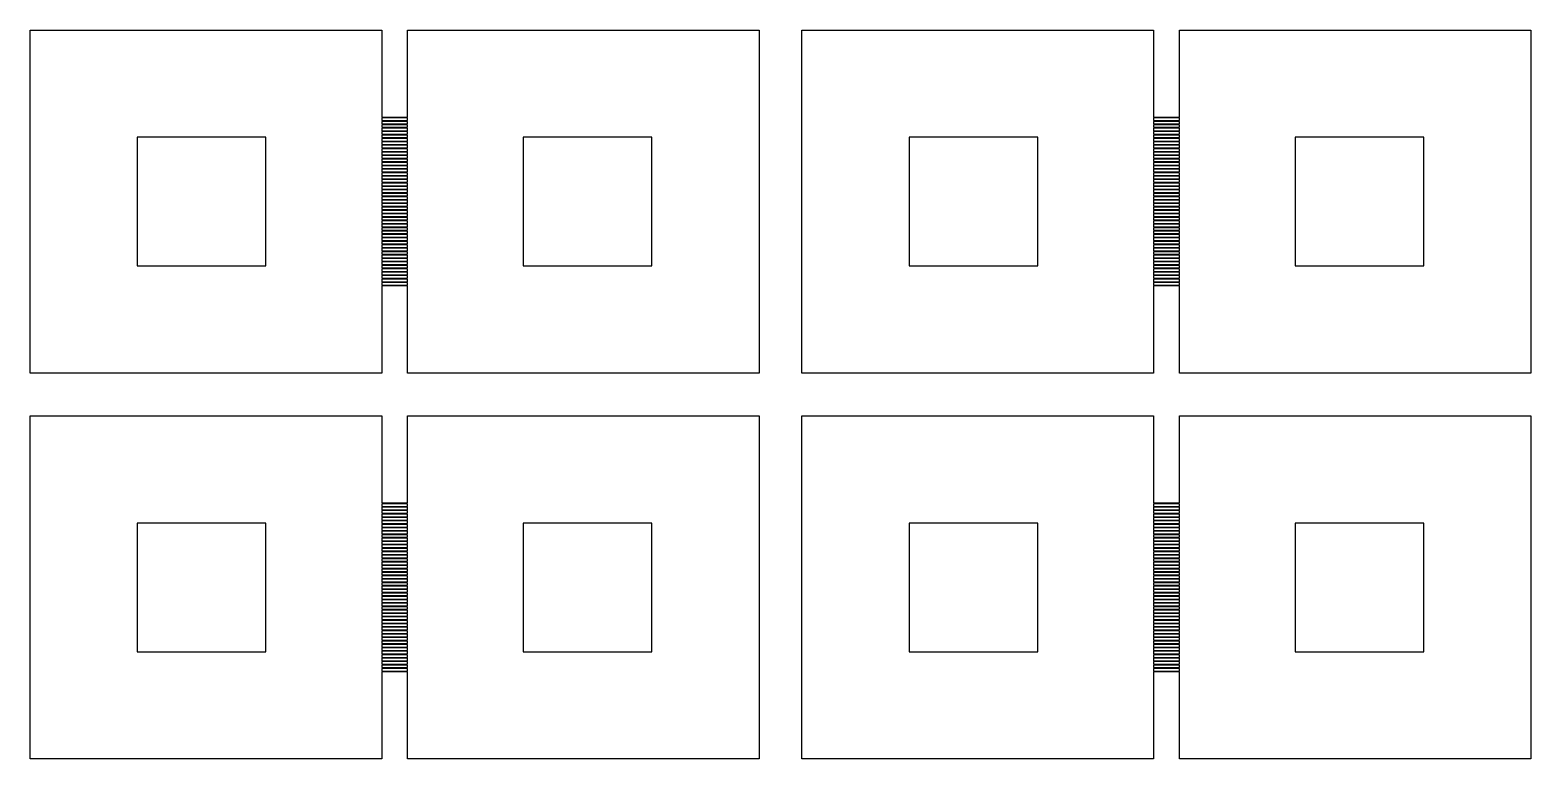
# Model space of a CAD drawing. Extents: x 40 to 187, y -3 to 150.
# Drawn here: x 119.9 to 137.79, y 129.1 to 137.79 of the extents above; entities that cross this region are included whole.
import ezdxf

# ---------------------------------------------------------------- set-up
doc = ezdxf.new("R2010")
doc.units = 0

msp = doc.modelspace()

# ---------------------------------------------------------------- linework, layer by layer
for p, q in [((119.9, 133.705), (119.9, 137.795)), ((119.9, 137.795), (124.093, 137.795)), ((124.093, 137.795), (124.093, 136.757)), ((124.399, 136.757), (124.399, 137.795)), ((124.399, 137.795), (128.592, 137.795)), ((128.592, 137.795), (128.592, 133.705)), ((129.103, 133.705), (129.103, 137.795)), ((129.103, 137.795), (133.296, 137.795)), ((133.296, 137.795), (133.296, 136.757)), ((133.603, 136.757), (133.603, 137.795)), ((133.603, 137.795), (137.795, 137.795)), ((137.795, 137.795), (137.795, 133.705)), ((124.093, 136.757), (124.399, 136.757)), ((124.399, 136.747), (124.093, 136.747)), ((124.093, 136.747), (124.093, 136.716)), ((124.399, 136.716), (124.399, 136.747)), ((133.296, 136.757), (133.603, 136.757)), ((133.603, 136.747), (133.296, 136.747)), ((133.296, 136.747), (133.296, 136.716)), ((133.603, 136.716), (133.603, 136.747)), ((124.093, 136.716), (124.399, 136.716)), ((124.399, 136.706), (124.093, 136.706)), ((124.093, 136.706), (124.093, 136.676)), ((124.093, 136.676), (124.399, 136.676)), ((124.399, 136.665), (124.093, 136.665)), ((124.093, 136.665), (124.093, 136.635)), ((124.093, 136.635), (124.399, 136.635)), ((124.399, 136.624), (124.093, 136.624)), ((124.093, 136.624), (124.093, 136.594)), ((124.093, 136.594), (124.399, 136.594)), ((124.399, 136.584), (124.093, 136.584)), ((124.093, 136.584), (124.093, 136.553)), ((124.093, 136.553), (124.399, 136.553)), ((124.399, 136.543), (124.093, 136.543)), ((124.093, 136.543), (124.093, 136.512)), ((124.399, 136.676), (124.399, 136.706)), ((124.399, 136.635), (124.399, 136.665)), ((124.399, 136.594), (124.399, 136.624)), ((124.399, 136.553), (124.399, 136.584)), ((124.399, 136.512), (124.399, 136.543)), ((133.296, 136.716), (133.603, 136.716)), ((133.603, 136.706), (133.296, 136.706)), ((133.296, 136.706), (133.296, 136.676)), ((133.296, 136.676), (133.603, 136.676)), ((133.603, 136.665), (133.296, 136.665)), ((133.296, 136.665), (133.296, 136.635)), ((133.296, 136.635), (133.603, 136.635)), ((133.603, 136.624), (133.296, 136.624)), ((133.296, 136.624), (133.296, 136.594)), ((133.296, 136.594), (133.603, 136.594)), ((133.603, 136.584), (133.296, 136.584)), ((133.296, 136.584), (133.296, 136.553)), ((133.296, 136.553), (133.603, 136.553)), ((133.603, 136.543), (133.296, 136.543)), ((133.296, 136.543), (133.296, 136.512)), ((133.603, 136.676), (133.603, 136.706)), ((133.603, 136.635), (133.603, 136.665)), ((133.603, 136.594), (133.603, 136.624)), ((133.603, 136.553), (133.603, 136.584)), ((133.603, 136.512), (133.603, 136.543)), ((122.712, 136.517), (121.178, 136.517)), ((121.178, 136.517), (121.178, 134.983)), ((122.712, 134.983), (122.712, 136.517)), ((124.093, 136.512), (124.399, 136.512)), ((124.399, 136.502), (124.093, 136.502)), ((124.093, 136.502), (124.093, 136.471)), ((124.093, 136.471), (124.399, 136.471)), ((124.399, 136.461), (124.093, 136.461)), ((124.093, 136.461), (124.093, 136.43)), ((124.093, 136.43), (124.399, 136.43)), ((124.399, 136.42), (124.093, 136.42)), ((124.093, 136.42), (124.093, 136.389)), ((124.093, 136.389), (124.399, 136.389)), ((124.399, 136.379), (124.093, 136.379)), ((124.093, 136.379), (124.093, 136.348)), ((124.399, 136.471), (124.399, 136.502)), ((124.399, 136.43), (124.399, 136.461)), ((124.399, 136.389), (124.399, 136.42)), ((124.399, 136.348), (124.399, 136.379)), ((127.314, 136.517), (125.78, 136.517)), ((125.78, 136.517), (125.78, 134.983)), ((127.314, 134.983), (127.314, 136.517)), ((131.915, 136.517), (130.381, 136.517)), ((130.381, 136.517), (130.381, 134.983)), ((131.915, 134.983), (131.915, 136.517)), ((133.296, 136.512), (133.603, 136.512)), ((133.603, 136.502), (133.296, 136.502)), ((133.296, 136.502), (133.296, 136.471)), ((133.296, 136.471), (133.603, 136.471)), ((133.603, 136.461), (133.296, 136.461)), ((133.296, 136.461), (133.296, 136.43)), ((133.296, 136.43), (133.603, 136.43)), ((133.603, 136.42), (133.296, 136.42)), ((133.296, 136.42), (133.296, 136.389)), ((133.296, 136.389), (133.603, 136.389)), ((133.603, 136.379), (133.296, 136.379)), ((133.296, 136.379), (133.296, 136.348)), ((133.603, 136.471), (133.603, 136.502)), ((133.603, 136.43), (133.603, 136.461)), ((133.603, 136.389), (133.603, 136.42)), ((133.603, 136.348), (133.603, 136.379)), ((136.517, 136.517), (134.983, 136.517)), ((134.983, 136.517), (134.983, 134.983)), ((136.517, 134.983), (136.517, 136.517)), ((124.093, 136.348), (124.399, 136.348)), ((124.399, 136.338), (124.093, 136.338)), ((124.093, 136.338), (124.093, 136.307)), ((124.093, 136.307), (124.399, 136.307)), ((124.399, 136.297), (124.093, 136.297)), ((124.093, 136.297), (124.093, 136.267)), ((124.093, 136.267), (124.399, 136.267)), ((124.399, 136.256), (124.093, 136.256)), ((124.093, 136.256), (124.093, 136.226)), ((124.093, 136.226), (124.399, 136.226)), ((124.399, 136.215), (124.093, 136.215)), ((124.093, 136.215), (124.093, 136.185)), ((124.093, 136.185), (124.399, 136.185)), ((124.399, 136.307), (124.399, 136.338)), ((124.399, 136.267), (124.399, 136.297)), ((124.399, 136.226), (124.399, 136.256)), ((124.399, 136.185), (124.399, 136.215)), ((133.296, 136.348), (133.603, 136.348)), ((133.603, 136.338), (133.296, 136.338)), ((133.296, 136.338), (133.296, 136.307)), ((133.296, 136.307), (133.603, 136.307)), ((133.603, 136.297), (133.296, 136.297)), ((133.296, 136.297), (133.296, 136.267)), ((133.296, 136.267), (133.603, 136.267)), ((133.603, 136.256), (133.296, 136.256)), ((133.296, 136.256), (133.296, 136.226)), ((133.296, 136.226), (133.603, 136.226)), ((133.603, 136.215), (133.296, 136.215)), ((133.296, 136.215), (133.296, 136.185)), ((133.296, 136.185), (133.603, 136.185)), ((133.603, 136.307), (133.603, 136.338)), ((133.603, 136.267), (133.603, 136.297)), ((133.603, 136.226), (133.603, 136.256)), ((133.603, 136.185), (133.603, 136.215)), ((124.399, 136.175), (124.093, 136.175)), ((124.093, 136.175), (124.093, 136.144)), ((124.093, 136.144), (124.399, 136.144)), ((124.399, 136.134), (124.093, 136.134)), ((124.093, 136.134), (124.093, 136.103)), ((124.093, 136.103), (124.399, 136.103)), ((124.399, 136.093), (124.093, 136.093)), ((124.093, 136.093), (124.093, 136.062)), ((124.093, 136.062), (124.399, 136.062)), ((124.399, 136.052), (124.093, 136.052)), ((124.093, 136.052), (124.093, 136.021)), ((124.093, 136.021), (124.399, 136.021)), ((124.399, 136.011), (124.093, 136.011)), ((124.093, 136.011), (124.093, 135.98)), ((124.399, 136.144), (124.399, 136.175)), ((124.399, 136.103), (124.399, 136.134)), ((124.399, 136.062), (124.399, 136.093)), ((124.399, 136.021), (124.399, 136.052)), ((124.399, 135.98), (124.399, 136.011)), ((133.603, 136.175), (133.296, 136.175)), ((133.296, 136.175), (133.296, 136.144)), ((133.296, 136.144), (133.603, 136.144)), ((133.603, 136.134), (133.296, 136.134)), ((133.296, 136.134), (133.296, 136.103)), ((133.296, 136.103), (133.603, 136.103)), ((133.603, 136.093), (133.296, 136.093)), ((133.296, 136.093), (133.296, 136.062)), ((133.296, 136.062), (133.603, 136.062)), ((133.603, 136.052), (133.296, 136.052)), ((133.296, 136.052), (133.296, 136.021)), ((133.296, 136.021), (133.603, 136.021)), ((133.603, 136.011), (133.296, 136.011)), ((133.296, 136.011), (133.296, 135.98)), ((133.603, 136.144), (133.603, 136.175)), ((133.603, 136.103), (133.603, 136.134)), ((133.603, 136.062), (133.603, 136.093)), ((133.603, 136.021), (133.603, 136.052)), ((133.603, 135.98), (133.603, 136.011)), ((124.093, 135.98), (124.399, 135.98)), ((124.399, 135.97), (124.093, 135.97)), ((124.093, 135.97), (124.093, 135.939)), ((124.093, 135.939), (124.399, 135.939)), ((124.399, 135.929), (124.093, 135.929)), ((124.093, 135.929), (124.093, 135.898)), ((124.093, 135.898), (124.399, 135.898)), ((124.399, 135.888), (124.093, 135.888)), ((124.093, 135.888), (124.093, 135.858)), ((124.093, 135.858), (124.399, 135.858)), ((124.399, 135.847), (124.093, 135.847)), ((124.093, 135.847), (124.093, 135.817)), ((124.399, 135.939), (124.399, 135.97)), ((124.399, 135.898), (124.399, 135.929)), ((124.399, 135.858), (124.399, 135.888)), ((124.399, 135.817), (124.399, 135.847)), ((133.296, 135.98), (133.603, 135.98)), ((133.603, 135.97), (133.296, 135.97)), ((133.296, 135.97), (133.296, 135.939)), ((133.296, 135.939), (133.603, 135.939)), ((133.603, 135.929), (133.296, 135.929)), ((133.296, 135.929), (133.296, 135.898)), ((133.296, 135.898), (133.603, 135.898)), ((133.603, 135.888), (133.296, 135.888)), ((133.296, 135.888), (133.296, 135.858)), ((133.296, 135.858), (133.603, 135.858)), ((133.603, 135.847), (133.296, 135.847)), ((133.296, 135.847), (133.296, 135.817)), ((133.603, 135.939), (133.603, 135.97)), ((133.603, 135.898), (133.603, 135.929)), ((133.603, 135.858), (133.603, 135.888)), ((133.603, 135.817), (133.603, 135.847)), ((124.093, 135.817), (124.399, 135.817)), ((124.399, 135.806), (124.093, 135.806)), ((124.093, 135.806), (124.093, 135.776)), ((124.093, 135.776), (124.399, 135.776)), ((124.399, 135.765), (124.093, 135.765)), ((124.093, 135.765), (124.093, 135.735)), ((124.093, 135.735), (124.399, 135.735)), ((124.399, 135.725), (124.093, 135.725)), ((124.093, 135.725), (124.093, 135.694)), ((124.093, 135.694), (124.399, 135.694)), ((124.399, 135.684), (124.093, 135.684)), ((124.093, 135.684), (124.093, 135.653)), ((124.093, 135.653), (124.399, 135.653)), ((124.399, 135.776), (124.399, 135.806)), ((124.399, 135.735), (124.399, 135.765)), ((124.399, 135.694), (124.399, 135.725)), ((124.399, 135.653), (124.399, 135.684)), ((133.296, 135.817), (133.603, 135.817)), ((133.603, 135.806), (133.296, 135.806)), ((133.296, 135.806), (133.296, 135.776)), ((133.296, 135.776), (133.603, 135.776)), ((133.603, 135.765), (133.296, 135.765)), ((133.296, 135.765), (133.296, 135.735)), ((133.296, 135.735), (133.603, 135.735)), ((133.603, 135.725), (133.296, 135.725)), ((133.296, 135.725), (133.296, 135.694)), ((133.296, 135.694), (133.603, 135.694)), ((133.603, 135.684), (133.296, 135.684)), ((133.296, 135.684), (133.296, 135.653)), ((133.296, 135.653), (133.603, 135.653)), ((133.603, 135.776), (133.603, 135.806)), ((133.603, 135.735), (133.603, 135.765)), ((133.603, 135.694), (133.603, 135.725)), ((133.603, 135.653), (133.603, 135.684)), ((124.399, 135.643), (124.093, 135.643)), ((124.093, 135.643), (124.093, 135.612)), ((124.093, 135.612), (124.399, 135.612)), ((124.399, 135.602), (124.093, 135.602)), ((124.093, 135.602), (124.093, 135.571)), ((124.093, 135.571), (124.399, 135.571)), ((124.399, 135.561), (124.093, 135.561)), ((124.093, 135.561), (124.093, 135.53)), ((124.093, 135.53), (124.399, 135.53)), ((124.399, 135.52), (124.093, 135.52)), ((124.093, 135.52), (124.093, 135.489)), ((124.093, 135.489), (124.399, 135.489)), ((124.399, 135.479), (124.093, 135.479)), ((124.093, 135.479), (124.093, 135.448)), ((124.399, 135.612), (124.399, 135.643)), ((124.399, 135.571), (124.399, 135.602)), ((124.399, 135.53), (124.399, 135.561)), ((124.399, 135.489), (124.399, 135.52)), ((124.399, 135.448), (124.399, 135.479)), ((133.603, 135.643), (133.296, 135.643)), ((133.296, 135.643), (133.296, 135.612)), ((133.296, 135.612), (133.603, 135.612)), ((133.603, 135.602), (133.296, 135.602)), ((133.296, 135.602), (133.296, 135.571)), ((133.296, 135.571), (133.603, 135.571)), ((133.603, 135.561), (133.296, 135.561)), ((133.296, 135.561), (133.296, 135.53)), ((133.296, 135.53), (133.603, 135.53)), ((133.603, 135.52), (133.296, 135.52)), ((133.296, 135.52), (133.296, 135.489)), ((133.296, 135.489), (133.603, 135.489)), ((133.603, 135.479), (133.296, 135.479)), ((133.296, 135.479), (133.296, 135.448)), ((133.603, 135.612), (133.603, 135.643)), ((133.603, 135.571), (133.603, 135.602)), ((133.603, 135.53), (133.603, 135.561)), ((133.603, 135.489), (133.603, 135.52)), ((133.603, 135.448), (133.603, 135.479)), ((124.093, 135.448), (124.399, 135.448)), ((124.399, 135.438), (124.093, 135.438)), ((124.093, 135.438), (124.093, 135.408)), ((124.093, 135.408), (124.399, 135.408)), ((124.399, 135.397), (124.093, 135.397)), ((124.093, 135.397), (124.093, 135.367)), ((124.093, 135.367), (124.399, 135.367)), ((124.399, 135.356), (124.093, 135.356)), ((124.093, 135.356), (124.093, 135.326)), ((124.093, 135.326), (124.399, 135.326)), ((124.399, 135.316), (124.093, 135.316)), ((124.093, 135.316), (124.093, 135.285)), ((124.399, 135.408), (124.399, 135.438)), ((124.399, 135.367), (124.399, 135.397)), ((124.399, 135.326), (124.399, 135.356)), ((124.399, 135.285), (124.399, 135.316)), ((133.296, 135.448), (133.603, 135.448)), ((133.603, 135.438), (133.296, 135.438)), ((133.296, 135.438), (133.296, 135.408)), ((133.296, 135.408), (133.603, 135.408)), ((133.603, 135.397), (133.296, 135.397)), ((133.296, 135.397), (133.296, 135.367)), ((133.296, 135.367), (133.603, 135.367)), ((133.603, 135.356), (133.296, 135.356)), ((133.296, 135.356), (133.296, 135.326)), ((133.296, 135.326), (133.603, 135.326)), ((133.603, 135.316), (133.296, 135.316)), ((133.296, 135.316), (133.296, 135.285)), ((133.603, 135.408), (133.603, 135.438)), ((133.603, 135.367), (133.603, 135.397)), ((133.603, 135.326), (133.603, 135.356)), ((133.603, 135.285), (133.603, 135.316)), ((124.093, 135.285), (124.399, 135.285)), ((124.399, 135.275), (124.093, 135.275)), ((124.093, 135.275), (124.093, 135.244)), ((124.093, 135.244), (124.399, 135.244)), ((124.399, 135.234), (124.093, 135.234)), ((124.093, 135.234), (124.093, 135.203)), ((124.093, 135.203), (124.399, 135.203)), ((124.399, 135.193), (124.093, 135.193)), ((124.093, 135.193), (124.093, 135.162)), ((124.093, 135.162), (124.399, 135.162)), ((124.399, 135.152), (124.093, 135.152)), ((124.093, 135.152), (124.093, 135.121)), ((124.093, 135.121), (124.399, 135.121)), ((124.399, 135.111), (124.093, 135.111)), ((124.093, 135.111), (124.093, 135.08)), ((124.399, 135.244), (124.399, 135.275)), ((124.399, 135.203), (124.399, 135.234)), ((124.399, 135.162), (124.399, 135.193)), ((124.399, 135.121), (124.399, 135.152)), ((124.399, 135.08), (124.399, 135.111)), ((133.296, 135.285), (133.603, 135.285)), ((133.603, 135.275), (133.296, 135.275)), ((133.296, 135.275), (133.296, 135.244)), ((133.296, 135.244), (133.603, 135.244)), ((133.603, 135.234), (133.296, 135.234)), ((133.296, 135.234), (133.296, 135.203)), ((133.296, 135.203), (133.603, 135.203)), ((133.603, 135.193), (133.296, 135.193)), ((133.296, 135.193), (133.296, 135.162)), ((133.296, 135.162), (133.603, 135.162)), ((133.603, 135.152), (133.296, 135.152)), ((133.296, 135.152), (133.296, 135.121)), ((133.296, 135.121), (133.603, 135.121)), ((133.603, 135.111), (133.296, 135.111)), ((133.296, 135.111), (133.296, 135.08)), ((133.603, 135.244), (133.603, 135.275)), ((133.603, 135.203), (133.603, 135.234)), ((133.603, 135.162), (133.603, 135.193)), ((133.603, 135.121), (133.603, 135.152)), ((133.603, 135.08), (133.603, 135.111)), ((121.178, 134.983), (122.712, 134.983)), ((124.093, 135.08), (124.399, 135.08)), ((124.399, 135.07), (124.093, 135.07)), ((124.093, 135.07), (124.093, 135.039)), ((124.093, 135.039), (124.399, 135.039)), ((124.399, 135.029), (124.093, 135.029)), ((124.093, 135.029), (124.093, 134.999)), ((124.093, 134.999), (124.399, 134.999)), ((124.399, 134.988), (124.093, 134.988)), ((124.093, 134.988), (124.093, 134.958)), ((124.093, 134.958), (124.399, 134.958)), ((124.399, 134.947), (124.093, 134.947)), ((124.093, 134.947), (124.093, 134.917)), ((124.399, 135.039), (124.399, 135.07)), ((124.399, 134.999), (124.399, 135.029)), ((124.399, 134.958), (124.399, 134.988)), ((124.399, 134.917), (124.399, 134.947)), ((125.78, 134.983), (127.314, 134.983)), ((130.381, 134.983), (131.915, 134.983)), ((133.296, 135.08), (133.603, 135.08)), ((133.603, 135.07), (133.296, 135.07)), ((133.296, 135.07), (133.296, 135.039)), ((133.296, 135.039), (133.603, 135.039)), ((133.603, 135.029), (133.296, 135.029)), ((133.296, 135.029), (133.296, 134.999)), ((133.296, 134.999), (133.603, 134.999)), ((133.603, 134.988), (133.296, 134.988)), ((133.296, 134.988), (133.296, 134.958)), ((133.296, 134.958), (133.603, 134.958)), ((133.603, 134.947), (133.296, 134.947)), ((133.296, 134.947), (133.296, 134.917)), ((133.603, 135.039), (133.603, 135.07)), ((133.603, 134.999), (133.603, 135.029)), ((133.603, 134.958), (133.603, 134.988)), ((133.603, 134.917), (133.603, 134.947)), ((134.983, 134.983), (136.517, 134.983)), ((124.093, 134.917), (124.399, 134.917)), ((124.399, 134.906), (124.093, 134.906)), ((124.093, 134.906), (124.093, 134.876)), ((124.093, 134.876), (124.399, 134.876)), ((124.399, 134.866), (124.093, 134.866)), ((124.093, 134.866), (124.093, 134.835)), ((124.093, 134.835), (124.399, 134.835)), ((124.399, 134.825), (124.093, 134.825)), ((124.093, 134.825), (124.093, 134.794)), ((124.093, 134.794), (124.399, 134.794)), ((124.399, 134.784), (124.093, 134.784)), ((124.093, 134.784), (124.093, 134.753)), ((124.093, 134.753), (124.399, 134.753)), ((124.399, 134.876), (124.399, 134.906)), ((124.399, 134.835), (124.399, 134.866)), ((124.399, 134.794), (124.399, 134.825)), ((124.399, 134.753), (124.399, 134.784)), ((133.296, 134.917), (133.603, 134.917)), ((133.603, 134.906), (133.296, 134.906)), ((133.296, 134.906), (133.296, 134.876)), ((133.296, 134.876), (133.603, 134.876)), ((133.603, 134.866), (133.296, 134.866)), ((133.296, 134.866), (133.296, 134.835)), ((133.296, 134.835), (133.603, 134.835)), ((133.603, 134.825), (133.296, 134.825)), ((133.296, 134.825), (133.296, 134.794)), ((133.296, 134.794), (133.603, 134.794)), ((133.603, 134.784), (133.296, 134.784)), ((133.296, 134.784), (133.296, 134.753)), ((133.296, 134.753), (133.603, 134.753)), ((133.603, 134.876), (133.603, 134.906)), ((133.603, 134.835), (133.603, 134.866)), ((133.603, 134.794), (133.603, 134.825)), ((133.603, 134.753), (133.603, 134.784)), ((124.399, 134.743), (124.093, 134.743)), ((124.093, 134.743), (124.093, 133.705)), ((124.399, 133.705), (124.399, 134.743)), ((133.603, 134.743), (133.296, 134.743)), ((133.296, 134.743), (133.296, 133.705)), ((133.603, 133.705), (133.603, 134.743)), ((124.093, 133.705), (119.9, 133.705)), ((128.592, 133.705), (124.399, 133.705)), ((133.296, 133.705), (129.103, 133.705)), ((137.795, 133.705), (133.603, 133.705)), ((119.9, 129.103), (119.9, 133.194)), ((119.9, 133.194), (124.093, 133.194)), ((124.093, 133.194), (124.093, 132.156)), ((124.399, 132.156), (124.399, 133.194)), ((124.399, 133.194), (128.592, 133.194)), ((128.592, 133.194), (128.592, 129.103)), ((129.103, 129.103), (129.103, 133.194)), ((129.103, 133.194), (133.296, 133.194)), ((133.296, 133.194), (133.296, 132.156)), ((133.603, 132.156), (133.603, 133.194)), ((133.603, 133.194), (137.795, 133.194)), ((137.795, 133.194), (137.795, 129.103)), ((124.093, 132.156), (124.399, 132.156)), ((124.399, 132.145), (124.093, 132.145)), ((124.093, 132.145), (124.093, 132.115)), ((124.093, 132.115), (124.399, 132.115)), ((124.399, 132.105), (124.093, 132.105)), ((124.093, 132.105), (124.093, 132.074)), ((124.093, 132.074), (124.399, 132.074)), ((124.399, 132.115), (124.399, 132.145)), ((124.399, 132.074), (124.399, 132.105)), ((133.296, 132.156), (133.603, 132.156)), ((133.603, 132.145), (133.296, 132.145)), ((133.296, 132.145), (133.296, 132.115)), ((133.296, 132.115), (133.603, 132.115)), ((133.603, 132.105), (133.296, 132.105)), ((133.296, 132.105), (133.296, 132.074)), ((133.296, 132.074), (133.603, 132.074)), ((133.603, 132.115), (133.603, 132.145)), ((133.603, 132.074), (133.603, 132.105)), ((122.712, 131.915), (121.178, 131.915)), ((121.178, 131.915), (121.178, 130.381)), ((122.712, 130.381), (122.712, 131.915)), ((124.399, 132.064), (124.093, 132.064)), ((124.093, 132.064), (124.093, 132.033)), ((124.093, 132.033), (124.399, 132.033)), ((124.399, 132.023), (124.093, 132.023)), ((124.093, 132.023), (124.093, 131.992)), ((124.093, 131.992), (124.399, 131.992)), ((124.399, 131.982), (124.093, 131.982)), ((124.093, 131.982), (124.093, 131.951)), ((124.093, 131.951), (124.399, 131.951)), ((124.399, 131.941), (124.093, 131.941)), ((124.093, 131.941), (124.093, 131.91)), ((124.093, 131.91), (124.399, 131.91)), ((124.399, 131.9), (124.093, 131.9)), ((124.093, 131.9), (124.093, 131.869)), ((124.399, 132.033), (124.399, 132.064)), ((124.399, 131.992), (124.399, 132.023)), ((124.399, 131.951), (124.399, 131.982)), ((124.399, 131.91), (124.399, 131.941)), ((124.399, 131.869), (124.399, 131.9)), ((127.314, 131.915), (125.78, 131.915)), ((125.78, 131.915), (125.78, 130.381)), ((127.314, 130.381), (127.314, 131.915)), ((131.915, 131.915), (130.381, 131.915)), ((130.381, 131.915), (130.381, 130.381)), ((131.915, 130.381), (131.915, 131.915)), ((133.603, 132.064), (133.296, 132.064)), ((133.296, 132.064), (133.296, 132.033)), ((133.296, 132.033), (133.603, 132.033)), ((133.603, 132.023), (133.296, 132.023)), ((133.296, 132.023), (133.296, 131.992)), ((133.296, 131.992), (133.603, 131.992)), ((133.603, 131.982), (133.296, 131.982)), ((133.296, 131.982), (133.296, 131.951)), ((133.296, 131.951), (133.603, 131.951)), ((133.603, 131.941), (133.296, 131.941)), ((133.296, 131.941), (133.296, 131.91)), ((133.296, 131.91), (133.603, 131.91)), ((133.603, 131.9), (133.296, 131.9)), ((133.296, 131.9), (133.296, 131.869)), ((133.603, 132.033), (133.603, 132.064)), ((133.603, 131.992), (133.603, 132.023)), ((133.603, 131.951), (133.603, 131.982)), ((133.603, 131.91), (133.603, 131.941)), ((133.603, 131.869), (133.603, 131.9)), ((136.517, 131.915), (134.983, 131.915)), ((134.983, 131.915), (134.983, 130.381)), ((136.517, 130.381), (136.517, 131.915)), ((124.093, 131.869), (124.399, 131.869)), ((124.399, 131.859), (124.093, 131.859)), ((124.093, 131.859), (124.093, 131.828)), ((124.093, 131.828), (124.399, 131.828)), ((124.399, 131.818), (124.093, 131.818)), ((124.093, 131.818), (124.093, 131.788)), ((124.093, 131.788), (124.399, 131.788)), ((124.399, 131.777), (124.093, 131.777)), ((124.093, 131.777), (124.093, 131.747)), ((124.093, 131.747), (124.399, 131.747)), ((124.399, 131.736), (124.093, 131.736)), ((124.093, 131.736), (124.093, 131.706)), ((124.399, 131.828), (124.399, 131.859)), ((124.399, 131.788), (124.399, 131.818)), ((124.399, 131.747), (124.399, 131.777)), ((124.399, 131.706), (124.399, 131.736)), ((133.296, 131.869), (133.603, 131.869)), ((133.603, 131.859), (133.296, 131.859)), ((133.296, 131.859), (133.296, 131.828)), ((133.296, 131.828), (133.603, 131.828)), ((133.603, 131.818), (133.296, 131.818)), ((133.296, 131.818), (133.296, 131.788)), ((133.296, 131.788), (133.603, 131.788)), ((133.603, 131.777), (133.296, 131.777)), ((133.296, 131.777), (133.296, 131.747)), ((133.296, 131.747), (133.603, 131.747)), ((133.603, 131.736), (133.296, 131.736)), ((133.296, 131.736), (133.296, 131.706)), ((133.603, 131.828), (133.603, 131.859)), ((133.603, 131.788), (133.603, 131.818)), ((133.603, 131.747), (133.603, 131.777)), ((133.603, 131.706), (133.603, 131.736)), ((124.093, 131.706), (124.399, 131.706)), ((124.399, 131.696), (124.093, 131.696)), ((124.093, 131.696), (124.093, 131.665)), ((124.093, 131.665), (124.399, 131.665)), ((124.399, 131.655), (124.093, 131.655)), ((124.093, 131.655), (124.093, 131.624)), ((124.093, 131.624), (124.399, 131.624)), ((124.399, 131.614), (124.093, 131.614)), ((124.093, 131.614), (124.093, 131.583)), ((124.093, 131.583), (124.399, 131.583)), ((124.399, 131.573), (124.093, 131.573)), ((124.093, 131.573), (124.093, 131.542)), ((124.093, 131.542), (124.399, 131.542)), ((124.399, 131.532), (124.093, 131.532)), ((124.093, 131.532), (124.093, 131.501)), ((124.399, 131.665), (124.399, 131.696)), ((124.399, 131.624), (124.399, 131.655)), ((124.399, 131.583), (124.399, 131.614)), ((124.399, 131.542), (124.399, 131.573)), ((124.399, 131.501), (124.399, 131.532)), ((133.296, 131.706), (133.603, 131.706)), ((133.603, 131.696), (133.296, 131.696)), ((133.296, 131.696), (133.296, 131.665)), ((133.296, 131.665), (133.603, 131.665)), ((133.603, 131.655), (133.296, 131.655)), ((133.296, 131.655), (133.296, 131.624)), ((133.296, 131.624), (133.603, 131.624)), ((133.603, 131.614), (133.296, 131.614)), ((133.296, 131.614), (133.296, 131.583)), ((133.296, 131.583), (133.603, 131.583)), ((133.603, 131.573), (133.296, 131.573)), ((133.296, 131.573), (133.296, 131.542)), ((133.296, 131.542), (133.603, 131.542)), ((133.603, 131.532), (133.296, 131.532)), ((133.296, 131.532), (133.296, 131.501)), ((133.603, 131.665), (133.603, 131.696)), ((133.603, 131.624), (133.603, 131.655)), ((133.603, 131.583), (133.603, 131.614)), ((133.603, 131.542), (133.603, 131.573)), ((133.603, 131.501), (133.603, 131.532)), ((124.093, 131.501), (124.399, 131.501)), ((124.399, 131.491), (124.093, 131.491)), ((124.093, 131.491), (124.093, 131.46)), ((124.093, 131.46), (124.399, 131.46)), ((124.399, 131.45), (124.093, 131.45)), ((124.093, 131.45), (124.093, 131.419)), ((124.093, 131.419), (124.399, 131.419)), ((124.399, 131.409), (124.093, 131.409)), ((124.093, 131.409), (124.093, 131.379)), ((124.093, 131.379), (124.399, 131.379)), ((124.399, 131.368), (124.093, 131.368)), ((124.093, 131.368), (124.093, 131.338)), ((124.399, 131.46), (124.399, 131.491)), ((124.399, 131.419), (124.399, 131.45)), ((124.399, 131.379), (124.399, 131.409)), ((124.399, 131.338), (124.399, 131.368)), ((133.296, 131.501), (133.603, 131.501)), ((133.603, 131.491), (133.296, 131.491)), ((133.296, 131.491), (133.296, 131.46)), ((133.296, 131.46), (133.603, 131.46)), ((133.603, 131.45), (133.296, 131.45)), ((133.296, 131.45), (133.296, 131.419)), ((133.296, 131.419), (133.603, 131.419)), ((133.603, 131.409), (133.296, 131.409)), ((133.296, 131.409), (133.296, 131.379)), ((133.296, 131.379), (133.603, 131.379)), ((133.603, 131.368), (133.296, 131.368)), ((133.296, 131.368), (133.296, 131.338)), ((133.603, 131.46), (133.603, 131.491)), ((133.603, 131.419), (133.603, 131.45)), ((133.603, 131.379), (133.603, 131.409)), ((133.603, 131.338), (133.603, 131.368)), ((124.093, 131.338), (124.399, 131.338)), ((124.399, 131.327), (124.093, 131.327)), ((124.093, 131.327), (124.093, 131.297)), ((124.093, 131.297), (124.399, 131.297)), ((124.399, 131.286), (124.093, 131.286)), ((124.093, 131.286), (124.093, 131.256)), ((124.093, 131.256), (124.399, 131.256)), ((124.399, 131.246), (124.093, 131.246)), ((124.093, 131.246), (124.093, 131.215)), ((124.093, 131.215), (124.399, 131.215)), ((124.399, 131.205), (124.093, 131.205)), ((124.093, 131.205), (124.093, 131.174)), ((124.093, 131.174), (124.399, 131.174)), ((124.399, 131.297), (124.399, 131.327)), ((124.399, 131.256), (124.399, 131.286)), ((124.399, 131.215), (124.399, 131.246)), ((124.399, 131.174), (124.399, 131.205)), ((133.296, 131.338), (133.603, 131.338)), ((133.603, 131.327), (133.296, 131.327)), ((133.296, 131.327), (133.296, 131.297)), ((133.296, 131.297), (133.603, 131.297)), ((133.603, 131.286), (133.296, 131.286)), ((133.296, 131.286), (133.296, 131.256)), ((133.296, 131.256), (133.603, 131.256)), ((133.603, 131.246), (133.296, 131.246)), ((133.296, 131.246), (133.296, 131.215)), ((133.296, 131.215), (133.603, 131.215)), ((133.603, 131.205), (133.296, 131.205)), ((133.296, 131.205), (133.296, 131.174)), ((133.296, 131.174), (133.603, 131.174)), ((133.603, 131.297), (133.603, 131.327)), ((133.603, 131.256), (133.603, 131.286)), ((133.603, 131.215), (133.603, 131.246)), ((133.603, 131.174), (133.603, 131.205)), ((124.399, 131.164), (124.093, 131.164)), ((124.093, 131.164), (124.093, 131.133)), ((124.093, 131.133), (124.399, 131.133)), ((124.399, 131.123), (124.093, 131.123)), ((124.093, 131.123), (124.093, 131.092)), ((124.093, 131.092), (124.399, 131.092)), ((124.399, 131.082), (124.093, 131.082)), ((124.093, 131.082), (124.093, 131.051)), ((124.093, 131.051), (124.399, 131.051)), ((124.399, 131.041), (124.093, 131.041)), ((124.093, 131.041), (124.093, 131.01)), ((124.093, 131.01), (124.399, 131.01)), ((124.399, 131), (124.093, 131)), ((124.093, 131), (124.093, 130.969)), ((124.399, 131.133), (124.399, 131.164)), ((124.399, 131.092), (124.399, 131.123)), ((124.399, 131.051), (124.399, 131.082)), ((124.399, 131.01), (124.399, 131.041)), ((124.399, 130.969), (124.399, 131)), ((133.603, 131.164), (133.296, 131.164)), ((133.296, 131.164), (133.296, 131.133)), ((133.296, 131.133), (133.603, 131.133)), ((133.603, 131.123), (133.296, 131.123)), ((133.296, 131.123), (133.296, 131.092)), ((133.296, 131.092), (133.603, 131.092)), ((133.603, 131.082), (133.296, 131.082)), ((133.296, 131.082), (133.296, 131.051)), ((133.296, 131.051), (133.603, 131.051)), ((133.603, 131.041), (133.296, 131.041)), ((133.296, 131.041), (133.296, 131.01)), ((133.296, 131.01), (133.603, 131.01)), ((133.603, 131), (133.296, 131)), ((133.296, 131), (133.296, 130.969)), ((133.603, 131.133), (133.603, 131.164)), ((133.603, 131.092), (133.603, 131.123)), ((133.603, 131.051), (133.603, 131.082)), ((133.603, 131.01), (133.603, 131.041)), ((133.603, 130.969), (133.603, 131)), ((124.093, 130.969), (124.399, 130.969)), ((124.399, 130.959), (124.093, 130.959)), ((124.093, 130.959), (124.093, 130.929)), ((124.093, 130.929), (124.399, 130.929)), ((124.399, 130.918), (124.093, 130.918)), ((124.093, 130.918), (124.093, 130.888)), ((124.093, 130.888), (124.399, 130.888)), ((124.399, 130.877), (124.093, 130.877)), ((124.093, 130.877), (124.093, 130.847)), ((124.093, 130.847), (124.399, 130.847)), ((124.399, 130.837), (124.093, 130.837)), ((124.093, 130.837), (124.093, 130.806)), ((124.399, 130.929), (124.399, 130.959)), ((124.399, 130.888), (124.399, 130.918)), ((124.399, 130.847), (124.399, 130.877)), ((124.399, 130.806), (124.399, 130.837)), ((133.296, 130.969), (133.603, 130.969)), ((133.603, 130.959), (133.296, 130.959)), ((133.296, 130.959), (133.296, 130.929)), ((133.296, 130.929), (133.603, 130.929)), ((133.603, 130.918), (133.296, 130.918)), ((133.296, 130.918), (133.296, 130.888)), ((133.296, 130.888), (133.603, 130.888)), ((133.603, 130.877), (133.296, 130.877)), ((133.296, 130.877), (133.296, 130.847)), ((133.296, 130.847), (133.603, 130.847)), ((133.603, 130.837), (133.296, 130.837)), ((133.296, 130.837), (133.296, 130.806)), ((133.603, 130.929), (133.603, 130.959)), ((133.603, 130.888), (133.603, 130.918)), ((133.603, 130.847), (133.603, 130.877)), ((133.603, 130.806), (133.603, 130.837)), ((124.093, 130.806), (124.399, 130.806)), ((124.399, 130.796), (124.093, 130.796)), ((124.093, 130.796), (124.093, 130.765)), ((124.093, 130.765), (124.399, 130.765)), ((124.399, 130.755), (124.093, 130.755)), ((124.093, 130.755), (124.093, 130.724)), ((124.093, 130.724), (124.399, 130.724)), ((124.399, 130.714), (124.093, 130.714)), ((124.093, 130.714), (124.093, 130.683)), ((124.093, 130.683), (124.399, 130.683)), ((124.399, 130.673), (124.093, 130.673)), ((124.093, 130.673), (124.093, 130.642)), ((124.093, 130.642), (124.399, 130.642)), ((124.399, 130.765), (124.399, 130.796)), ((124.399, 130.724), (124.399, 130.755)), ((124.399, 130.683), (124.399, 130.714)), ((124.399, 130.642), (124.399, 130.673)), ((133.296, 130.806), (133.603, 130.806)), ((133.603, 130.796), (133.296, 130.796)), ((133.296, 130.796), (133.296, 130.765)), ((133.296, 130.765), (133.603, 130.765)), ((133.603, 130.755), (133.296, 130.755)), ((133.296, 130.755), (133.296, 130.724)), ((133.296, 130.724), (133.603, 130.724)), ((133.603, 130.714), (133.296, 130.714)), ((133.296, 130.714), (133.296, 130.683)), ((133.296, 130.683), (133.603, 130.683)), ((133.603, 130.673), (133.296, 130.673)), ((133.296, 130.673), (133.296, 130.642)), ((133.296, 130.642), (133.603, 130.642)), ((133.603, 130.765), (133.603, 130.796)), ((133.603, 130.724), (133.603, 130.755)), ((133.603, 130.683), (133.603, 130.714)), ((133.603, 130.642), (133.603, 130.673)), ((124.399, 130.632), (124.093, 130.632)), ((124.093, 130.632), (124.093, 130.601)), ((124.093, 130.601), (124.399, 130.601)), ((124.399, 130.591), (124.093, 130.591)), ((124.093, 130.591), (124.093, 130.56)), ((124.093, 130.56), (124.399, 130.56)), ((124.399, 130.55), (124.093, 130.55)), ((124.093, 130.55), (124.093, 130.52)), ((124.093, 130.52), (124.399, 130.52)), ((124.399, 130.509), (124.093, 130.509)), ((124.093, 130.509), (124.093, 130.479)), ((124.093, 130.479), (124.399, 130.479)), ((124.399, 130.468), (124.093, 130.468)), ((124.093, 130.468), (124.093, 130.438)), ((124.399, 130.601), (124.399, 130.632)), ((124.399, 130.56), (124.399, 130.591)), ((124.399, 130.52), (124.399, 130.55)), ((124.399, 130.479), (124.399, 130.509)), ((124.399, 130.438), (124.399, 130.468)), ((133.603, 130.632), (133.296, 130.632)), ((133.296, 130.632), (133.296, 130.601)), ((133.296, 130.601), (133.603, 130.601)), ((133.603, 130.591), (133.296, 130.591)), ((133.296, 130.591), (133.296, 130.56)), ((133.296, 130.56), (133.603, 130.56)), ((133.603, 130.55), (133.296, 130.55)), ((133.296, 130.55), (133.296, 130.52)), ((133.296, 130.52), (133.603, 130.52)), ((133.603, 130.509), (133.296, 130.509)), ((133.296, 130.509), (133.296, 130.479)), ((133.296, 130.479), (133.603, 130.479)), ((133.603, 130.468), (133.296, 130.468)), ((133.296, 130.468), (133.296, 130.438)), ((133.603, 130.601), (133.603, 130.632)), ((133.603, 130.56), (133.603, 130.591)), ((133.603, 130.52), (133.603, 130.55)), ((133.603, 130.479), (133.603, 130.509)), ((133.603, 130.438), (133.603, 130.468)), ((121.178, 130.381), (122.712, 130.381)), ((124.093, 130.438), (124.399, 130.438)), ((124.399, 130.428), (124.093, 130.428)), ((124.093, 130.428), (124.093, 130.397)), ((124.093, 130.397), (124.399, 130.397)), ((124.399, 130.387), (124.093, 130.387)), ((124.093, 130.387), (124.093, 130.356)), ((124.093, 130.356), (124.399, 130.356)), ((124.399, 130.346), (124.093, 130.346)), ((124.093, 130.346), (124.093, 130.315)), ((124.093, 130.315), (124.399, 130.315)), ((124.399, 130.305), (124.093, 130.305)), ((124.093, 130.305), (124.093, 130.274)), ((124.399, 130.397), (124.399, 130.428)), ((124.399, 130.356), (124.399, 130.387)), ((124.399, 130.315), (124.399, 130.346)), ((124.399, 130.274), (124.399, 130.305)), ((125.78, 130.381), (127.314, 130.381)), ((130.381, 130.381), (131.915, 130.381)), ((133.296, 130.438), (133.603, 130.438)), ((133.603, 130.428), (133.296, 130.428)), ((133.296, 130.428), (133.296, 130.397)), ((133.296, 130.397), (133.603, 130.397)), ((133.603, 130.387), (133.296, 130.387)), ((133.296, 130.387), (133.296, 130.356)), ((133.296, 130.356), (133.603, 130.356)), ((133.603, 130.346), (133.296, 130.346)), ((133.296, 130.346), (133.296, 130.315)), ((133.296, 130.315), (133.603, 130.315)), ((133.603, 130.305), (133.296, 130.305)), ((133.296, 130.305), (133.296, 130.274)), ((133.603, 130.397), (133.603, 130.428)), ((133.603, 130.356), (133.603, 130.387)), ((133.603, 130.315), (133.603, 130.346)), ((133.603, 130.274), (133.603, 130.305)), ((134.983, 130.381), (136.517, 130.381)), ((124.093, 130.274), (124.399, 130.274)), ((124.399, 130.264), (124.093, 130.264)), ((124.093, 130.264), (124.093, 130.233)), ((124.093, 130.233), (124.399, 130.233)), ((124.399, 130.223), (124.093, 130.223)), ((124.093, 130.223), (124.093, 130.192)), ((124.093, 130.192), (124.399, 130.192)), ((124.399, 130.182), (124.093, 130.182)), ((124.093, 130.182), (124.093, 130.151)), ((124.093, 130.151), (124.399, 130.151)), ((124.399, 130.141), (124.093, 130.141)), ((124.093, 130.141), (124.093, 129.103)), ((124.399, 130.233), (124.399, 130.264)), ((124.399, 130.192), (124.399, 130.223)), ((124.399, 130.151), (124.399, 130.182)), ((124.399, 129.103), (124.399, 130.141)), ((133.296, 130.274), (133.603, 130.274)), ((133.603, 130.264), (133.296, 130.264)), ((133.296, 130.264), (133.296, 130.233)), ((133.296, 130.233), (133.603, 130.233)), ((133.603, 130.223), (133.296, 130.223)), ((133.296, 130.223), (133.296, 130.192)), ((133.296, 130.192), (133.603, 130.192)), ((133.603, 130.182), (133.296, 130.182)), ((133.296, 130.182), (133.296, 130.151)), ((133.296, 130.151), (133.603, 130.151)), ((133.603, 130.141), (133.296, 130.141)), ((133.296, 130.141), (133.296, 129.103)), ((133.603, 130.233), (133.603, 130.264)), ((133.603, 130.192), (133.603, 130.223)), ((133.603, 130.151), (133.603, 130.182)), ((133.603, 129.103), (133.603, 130.141)), ((124.093, 129.103), (119.9, 129.103)), ((128.592, 129.103), (124.399, 129.103)), ((133.296, 129.103), (129.103, 129.103)), ((137.795, 129.103), (133.603, 129.103))]:
    msp.add_line(p, q)

doc.saveas('drawing.dxf')
